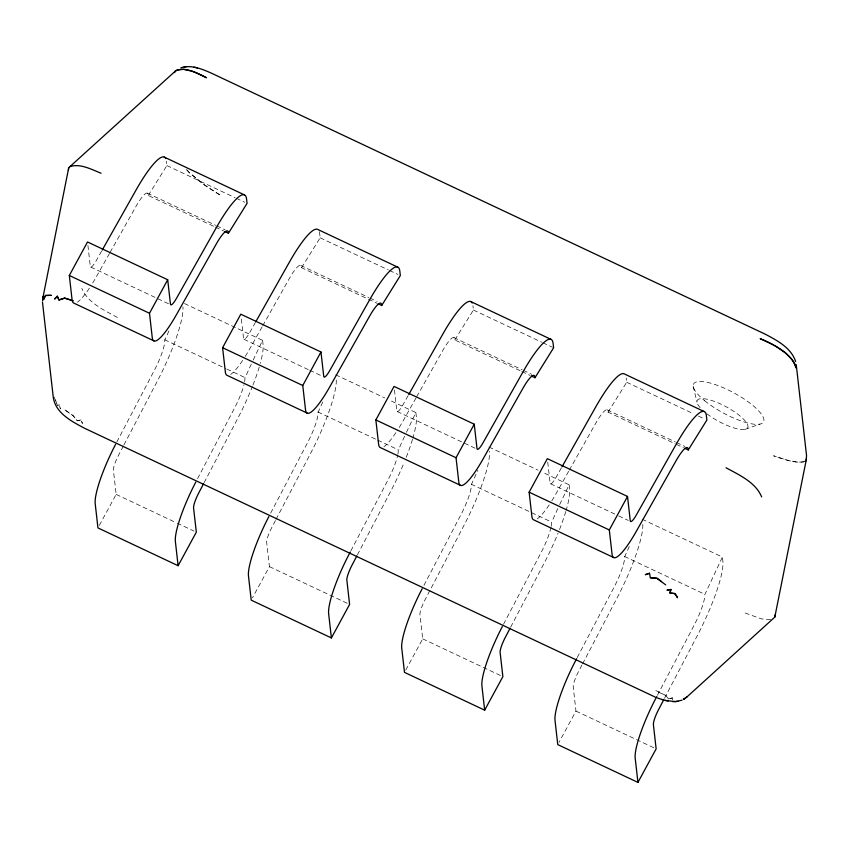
<?xml version="1.0" encoding="UTF-8"?>
<svg xmlns="http://www.w3.org/2000/svg" width="849" height="849" viewBox="0 0 849 849"><rect width="100%" height="100%" fill="white"/><g stroke="black" fill="none" stroke-linecap="round" stroke-linejoin="round"><path stroke-width="0.64" stroke-dasharray="4.25 3.18" d="M672.695 700L672.716 697.846L668.503 698.886L665.722 695.416A39.712 13.69 34.3 0 1 655.672 690.502L665.722 695.416L668.503 698.886L672.705 697.836M116.812 442.011L154.497 370.037A26.542 4.988 -64.8 0 0 164.706 340.375L170.193 328.107M244.639 381.806A26.542 4.988 -64.8 0 0 244.873 378.155L252.588 361.25M253.14 360.093L262.596 340.353L182.418 302.573M270.693 513.083L307.773 442.265A26.542 4.988 -64.8 0 0 317.972 412.603L324.021 399.179M397.916 454.035A26.542 4.988 -64.8 0 0 398.149 450.394L405.854 433.478M406.416 432.321L415.872 412.582L389.542 400.176M423.969 585.311L461.049 514.494A26.542 4.988 -64.8 0 0 471.248 484.843L477.849 470.25M551.181 526.274A26.542 4.988 -64.8 0 0 551.426 522.623L559.13 505.717M559.682 504.55L569.138 484.811L542.819 472.405M577.246 657.54L614.315 586.733A26.542 4.988 -64.8 0 0 624.524 557.071L630.011 544.803M657.413 695.331L694.493 624.514A26.542 4.988 -64.8 0 0 704.691 594.852L722.414 557.05L642.237 519.27M123.36 446.012L118.499 455.297A13.266 2.494 -64.8 0 0 113.395 470.123L116.154 494.394L98.58 526.762M123.975 444.844L157.405 380.999A66.349 12.459 -64.8 0 0 182.906 306.85M197.594 478.634L234.674 407.817A26.542 4.988 -64.8 0 0 243.981 384.82M204.142 482.625L237.571 418.78A66.349 12.459 -64.8 0 0 252.386 386.528M275.416 520.564L271.776 527.526A13.266 2.494 -64.8 0 0 266.671 542.352L269.42 566.623L252.471 597.845M276.031 519.397L310.67 453.228A66.349 12.459 -64.8 0 0 336.257 379.959M350.87 550.863L387.951 480.046A26.542 4.988 -64.8 0 0 397.735 454.979M357.418 554.864L390.848 491.009A66.349 12.459 -64.8 0 0 404.326 462.079M503.531 624.259L541.216 552.285A26.542 4.988 -64.8 0 0 551.012 527.208M510.684 627.093L544.113 563.237A66.349 12.459 -64.8 0 0 558.048 533.204M581.968 665.022L578.318 671.984A13.266 2.494 -64.8 0 0 573.213 686.82L575.972 711.091L559.024 742.302M582.573 663.865L617.212 597.685A66.349 12.459 -64.8 0 0 642.799 524.427M664.565 698.165L697.39 635.476A66.349 12.459 -64.8 0 0 722.902 561.327L722.414 557.05M405.748 670.073L422.696 638.862L419.947 614.591A13.266 2.494 -64.8 0 1 425.041 599.755L463.947 525.457A66.349 12.459 -64.8 0 0 489.449 451.307M101.562 251.23L96.393 260.399A13.266 2.494 -64.8 0 1 90.281 266.236L87.818 244.512M109.479 253.48L96.553 276.403A53.084 9.965 -64.8 0 1 92.594 283.142M110.115 252.333L135.957 206.498A26.542 4.988 -64.8 0 1 148.193 194.814L148.267 195.472L214.086 226.492M255.485 322.312L249.67 332.628A13.266 2.494 -64.8 0 1 243.546 338.464L241.084 316.751M262.097 326.865L249.829 348.631A53.084 9.965 -64.8 0 1 243.907 358.49M262.744 325.719L289.222 278.727A26.542 4.988 -64.8 0 1 301.469 267.053L301.544 267.7L376.924 303.231M408.104 395.687L402.946 404.856A13.266 2.494 -64.8 0 1 396.823 410.693L394.361 388.98M416.021 397.948L403.105 420.871A53.084 9.965 -64.8 0 1 397.183 430.719M416.668 396.801L442.499 350.955A26.542 4.988 -64.8 0 1 454.735 339.282L454.809 339.94L520.628 370.949M561.38 467.926L556.212 477.085A13.266 2.494 -64.8 0 1 550.088 482.932L547.626 461.209M568.65 471.322L556.371 493.099A53.084 9.965 -64.8 0 1 550.46 502.948M569.286 470.176L595.775 423.195A26.542 4.988 -64.8 0 1 608.011 411.51L608.086 412.168L675.093 443.751M148.267 195.472L166.882 165.566L166.404 161.289M301.544 267.7L320.158 237.805L319.67 233.517A66.349 12.459 -64.8 0 0 319.266 231.554M454.809 339.94L473.434 310.034L472.946 305.757M608.086 412.168L626.7 382.262L626.212 377.985M54.134 397.024L57.541 405.833L59.101 404.644L60.396 408.868L59.112 404.644M745.093 429.361L759.94 424.107M805.255 461.325C794.611 464.307 783.648 458.566 773.577 455.807A39.701 8.861 22.9 0 0 789.368 460.699L797.71 462.153L803.472 462.005A39.701 8.851 22.9 0 0 805.223 461.315M770.627 619.621L761.266 618.847L742.376 611.991M166.882 165.566L235.088 197.711M236.287 198.273L244.661 202.221M320.158 237.805L388.364 269.94M389.564 270.513L397.937 274.46M473.434 310.034L541.641 342.179M542.829 342.741L552.402 347.252M626.7 382.262L693.707 413.845M698.494 416.095L704.479 418.918M147.355 193.158L215.561 225.293M216.76 225.866L225.134 229.814M300.631 265.387L368.837 297.532M370.037 298.095L377.211 301.48M453.897 337.615L522.103 369.761M523.302 370.323L531.676 374.271M607.173 409.844L675.38 441.989M676.579 442.552L684.952 446.5M215.285 227.054L223.658 231.002M521.827 371.512L530.201 375.46M676.292 444.314L683.477 447.699M335.695 374.802L384.756 397.926M488.971 447.03L538.033 470.155M90.694 267.064L168.473 303.719M243.971 339.303L308.59 369.75M309.779 370.313L321.75 375.948M397.236 411.532L475.026 448.187M550.513 483.76L617.52 515.343M618.719 515.905L628.292 520.416M164.632 339.717L225.654 368.477M226.853 369.05L244.799 377.508M317.897 411.956L376.531 439.58M377.731 440.153L398.075 449.737M471.174 484.185L551.351 521.965M624.45 556.413L704.617 594.194M116.154 494.394L175.987 522.591M177.176 523.154L193.933 531.049M269.42 566.623L348.398 603.841M422.696 638.862L500.475 675.517M575.972 711.091L654.95 748.309M117.438 317.484C104.257 310.214 87.893 303.029 81.791 288.32M219.785 194.824L202.295 183.458L189.231 172.538M186.78 169.853A39.701 7.652 32.2 0 0 189.21 172.527L204.641 185.146A39.701 7.63 32.2 0 0 219.785 194.803M186.684 169.62L189.221 172.527M55.525 399.943L57.541 405.833M693.166 386.242L696.997 402.086M569.138 484.811L569.626 489.098A66.349 12.459 -64.8 0 1 566.156 510.249M415.872 412.582L416.35 416.859A66.349 12.459 -64.8 0 1 412.89 438.02M262.596 340.353L263.084 344.63A66.349 12.459 -64.8 0 1 260.293 363.383M700.117 407.637A28.675 8.193 28.5 0 1 719.888 403.668A28.675 8.193 28.5 0 1 746.844 428.671A28.675 8.193 28.5 0 1 706.071 413.155M259.253 367.023A66.349 12.459 -64.8 0 1 252.822 385.435M89.368 288.193A53.084 9.965 -64.8 0 1 77.439 302.148M242.644 360.422A53.084 9.965 -64.8 0 1 230.716 374.388M395.91 432.65A53.084 9.965 -64.8 0 1 383.981 446.616M549.186 504.89A53.084 9.965 -64.8 0 1 537.258 518.845M412.518 439.262A66.349 12.459 -64.8 0 1 406.098 457.675M565.795 511.491A66.349 12.459 -64.8 0 1 558.493 532.1M81.005 419.947L77.28 420.807L73.131 415.66L64.227 409.43L73.131 415.66L77.28 420.807L81.005 419.958L82.47 423.46L81.005 419.947M704.617 400.686A39.807 11.377 28.5 0 0 763.102 422.515A39.807 11.377 28.5 0 0 717.904 385.542A39.807 11.377 28.5 0 0 704.617 400.686"/><path stroke-width="1.27" d="M683.339 698.823L684.602 698.472L684.007 699.141L687.34 696.583L774.808 617.106L806.189 460.254L806.55 455.595L796.235 364.667M68.398 170.193L68.652 168.113L70.032 166.542L175.563 70.913C185.984 66.18 197.223 73.513 206.509 77.768A39.701 13.68 34.3 0 0 191.725 71.125L183.543 69.289L177.579 69.788A39.701 13.69 34.4 0 0 174.321 72.59L175.563 70.913M774.808 617.106L775.052 615.026M42.737 298.636L68.652 168.113M203.537 483.792L198.677 493.078A13.266 2.494 -64.8 0 0 193.572 507.904L196.321 532.174L178.12 565.71L97.953 527.919L95.194 503.648A53.084 9.965 -64.8 0 1 115.602 444.335M350.266 552.02L349.045 554.344A53.084 9.965 -64.8 0 0 328.637 613.668L331.397 637.939L251.219 600.158L248.47 575.877A53.084 9.965 -64.8 0 1 268.878 516.563M356.813 556.021L351.942 565.307A13.266 2.494 -64.8 0 0 346.848 580.132L349.597 604.414L331.397 637.939M510.079 628.249L505.219 637.535A13.266 2.494 -64.8 0 0 500.114 652.372L502.873 676.642L484.662 710.167L404.495 672.387L401.736 648.116A53.084 9.965 -64.8 0 1 422.144 588.792M576.63 658.707L575.42 661.031A53.084 9.965 -64.8 0 0 555.013 720.345L557.761 744.615L637.939 782.396L656.139 748.871L653.39 724.6A13.266 2.494 -64.8 0 1 658.495 709.775L663.96 699.321M656.808 696.488L655.587 698.812A53.084 9.965 -64.8 0 0 635.19 758.125L637.939 782.396M153.924 340.873L73.757 303.093A53.084 9.965 -64.8 0 1 72.069 299.761L69.321 275.49L87.521 241.965L167.699 279.746L170.447 304.016A13.266 2.494 -64.8 0 0 176.571 298.179L215.964 228.275A66.349 12.459 -64.8 0 1 246.571 199.069L247.059 203.357L228.445 233.252L224.858 231.565M228.445 233.252L228.37 232.605A26.542 4.988 -64.8 0 0 216.124 244.279L176.73 314.183A53.084 9.965 -64.8 0 1 152.247 337.541L149.498 313.27L167.699 279.746M307.2 413.102L227.023 375.322A53.084 9.965 -64.8 0 1 225.346 371.989L222.597 347.719L240.798 314.194L320.964 351.974L323.724 376.245A13.266 2.494 -64.8 0 0 329.847 370.408L369.241 300.504A66.349 12.459 -64.8 0 1 399.847 271.309L400.325 275.585L381.71 305.491L378.123 303.793M381.71 305.491L381.636 304.833A26.542 4.988 -64.8 0 0 369.4 316.507L330.006 386.422A53.084 9.965 -64.8 0 1 305.523 409.78L302.764 385.499L320.964 351.974M460.466 485.331L380.299 447.55A53.084 9.965 -64.8 0 1 378.622 444.229L375.863 419.947L394.063 386.422L474.241 424.203L476.989 448.484A13.266 2.494 -64.8 0 0 483.113 442.637L522.517 372.732A66.349 12.459 -64.8 0 1 553.113 343.537L553.601 347.814L534.987 377.72L531.4 376.022M534.987 377.72L534.912 377.062A26.542 4.988 -64.8 0 0 522.676 388.746L483.272 458.651A53.084 9.965 -64.8 0 1 458.789 482.009L456.04 457.738L474.241 424.203M613.742 557.57L533.565 519.79A53.084 9.965 -64.8 0 1 531.888 516.457L529.139 492.187L547.34 458.651L627.517 496.442L630.266 520.713A13.266 2.494 -64.8 0 0 636.389 514.876L675.783 444.961A66.349 12.459 -64.8 0 1 706.389 415.766L706.877 420.043L688.263 449.949L684.665 448.261M688.263 449.949L688.189 449.291A26.542 4.988 -64.8 0 0 675.942 460.975L636.548 530.88A53.084 9.965 -64.8 0 1 612.065 554.238L609.306 529.967L627.517 496.442M102.209 250.084L135.798 190.484A66.349 12.459 -64.8 0 1 165.682 158.551M256.133 321.166L289.063 262.723A66.349 12.459 -64.8 0 1 317.568 229.357L397.746 267.148M408.751 394.541L442.34 334.952A66.349 12.459 -64.8 0 1 472.224 303.019M562.027 466.78L595.616 407.18A66.349 12.459 -64.8 0 1 624.121 373.825L704.288 411.606M805.255 461.325L806.189 460.254M684.612 698.483L684.007 699.141L687.35 696.583M682.076 700.149L675.433 701.667L664.82 700.329L668.142 701.083M70.032 166.542C80.602 163.305 91.427 169.471 101.084 173.238M649.517 573.277L645.41 574.646L649.517 573.277L650.355 577.723L656.988 578.296L665.701 584.876M180.784 67.824C191.014 64.45 201.839 68.96 211.168 73.056L764.96 334.039C776.941 340.332 791.141 347.74 795.619 361.472M184.084 66.901L186.748 66.604M678.096 701.359L672.61 701.603M650.355 577.723L656.999 578.296L661.594 581.65M674.859 593.578L669.925 593.026L670.933 589.461L666.964 590.172L670.943 589.471L669.925 593.026L674.838 593.568L677.502 597.781A39.723 7.641 32.2 0 0 674.828 593.568M197.361 67.941L194.039 67.188M663.058 699.863L657.296 697.92M760.311 338.751C773.97 345.044 791.226 352.25 795.948 367.914A39.701 14.889 24.6 0 0 791.809 359.254L785.314 352.887L776.411 346.657A39.701 14.9 24.6 0 0 760.311 338.74M655.269 697.103L84.592 428.278C71.91 421.539 55.801 413.314 53.307 397.65L42.45 301.894M164.303 157.129L244.47 194.909M470.845 301.597L551.022 339.377M69.321 275.49L149.498 313.27M222.597 347.719L302.764 385.499M375.863 419.947L456.04 457.738M529.139 492.187L609.306 529.967M726.012 467.746C739.203 475.016 755.568 482.2 761.659 496.909M484.662 710.167L481.914 685.896A53.084 9.965 -64.8 0 1 502.321 626.583M178.12 565.71L175.372 541.429A53.084 9.965 -64.8 0 1 195.779 482.115M806.285 458.853A39.701 8.851 22.9 0 1 805.223 461.315M43.172 296.651L42.641 300.472L43.182 296.651L43.628 299.4L45.528 295.484L51.29 295.325L45.506 295.473L43.628 299.4L43.172 296.651M57.329 296.269L54.665 299.05L57.339 296.28L58.963 299.962L64.651 298.105L73.237 300.907A39.712 8.851 22.9 0 0 64.651 298.105L58.963 299.962L57.339 296.28"/></g></svg>
